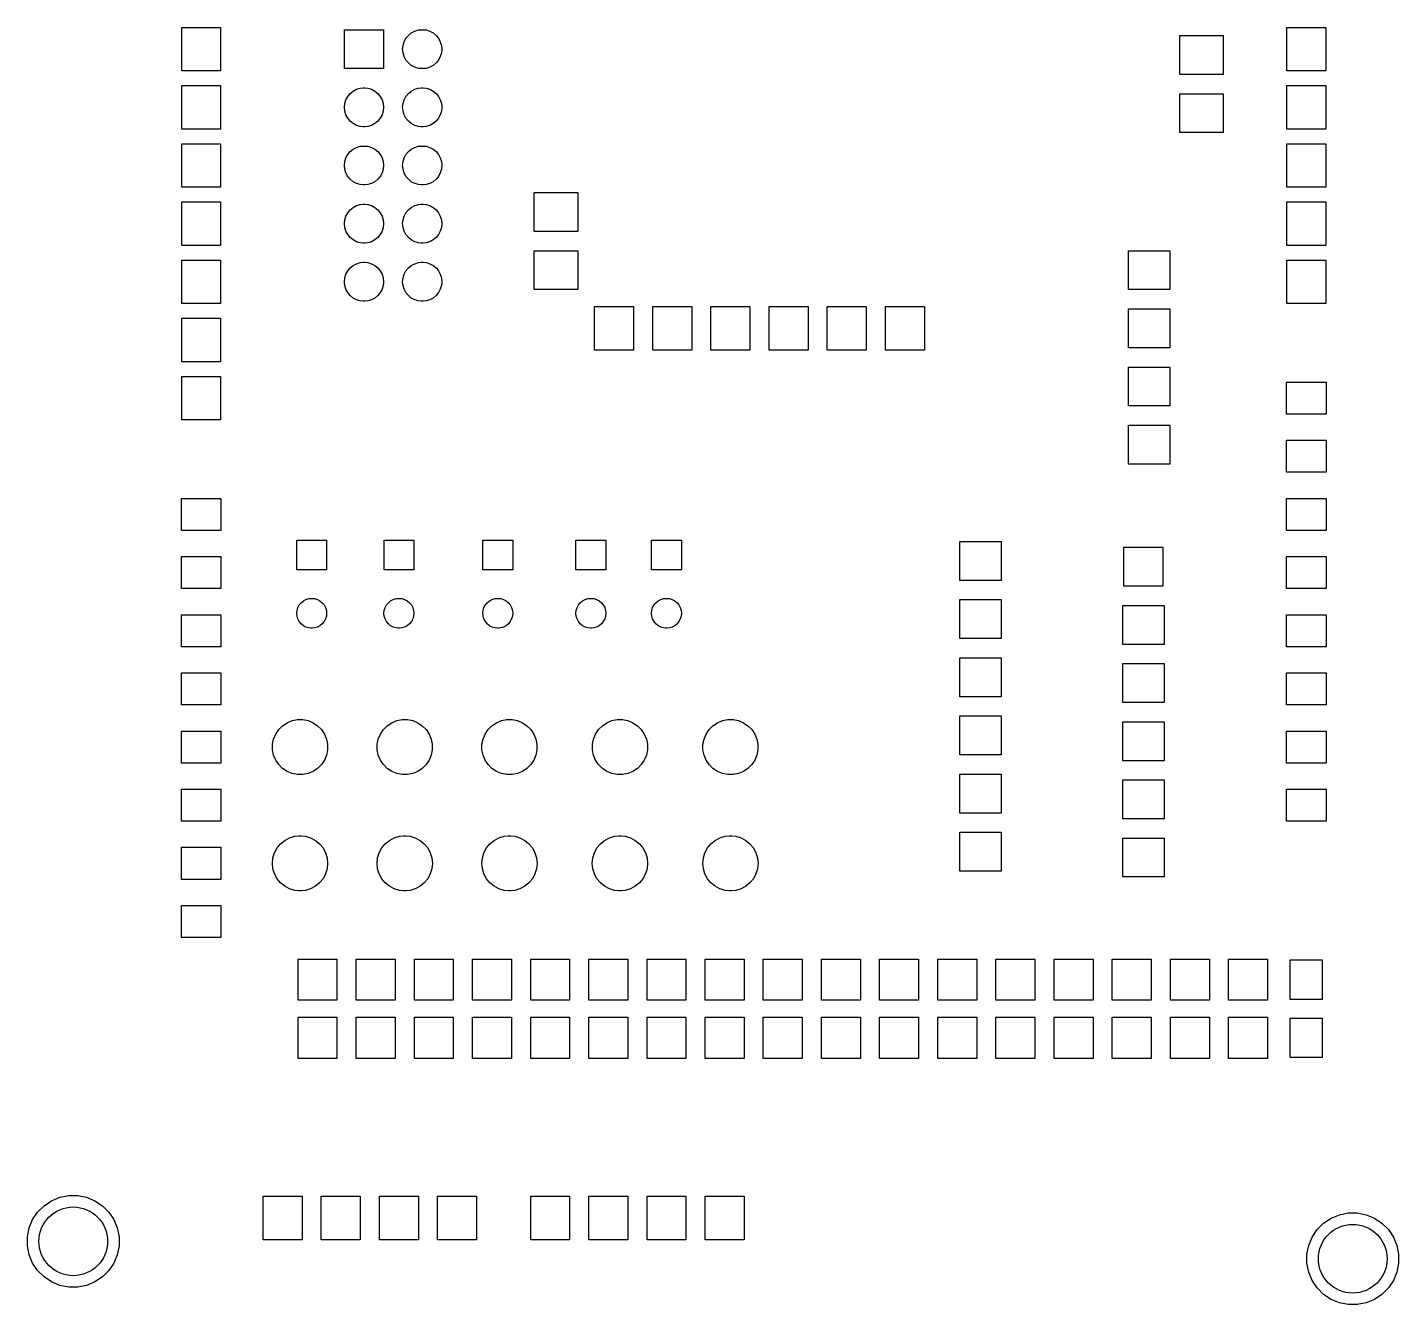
# Model space of a CAD drawing. Extents: x 90 to 153, y -149 to -36.
# Drawn here: x 91.2 to 151.1, y -149.1 to -93.3 of the extents above; entities that cross this region are included whole.
import ezdxf

# ---------------------------------------------------------------- set-up
doc = ezdxf.new("R2010")
doc.units = 0
doc.header["$MEASUREMENT"] = 0
doc.layers.add('BLACK', color=7, linetype='CONTINUOUS')

msp = doc.modelspace()

# ---------------------------------------------------------------- linework, layer by layer
at = {"layer": 'BLACK', "linetype": 'CONTINUOUS'}
for p, q in [((97.956, -95.184), (97.956, -93.284)), ((97.956, -93.284), (99.656, -93.284)), ((99.656, -93.284), (99.656, -95.184)), ((105.068, -95.084), (105.068, -93.384)), ((105.068, -93.384), (106.768, -93.384)), ((106.768, -93.384), (106.768, -95.084)), ((108.131, -93.4449), (108.291, -93.3963)), ((108.291, -93.3963), (108.416, -93.384)), ((108.416, -93.384), (108.5, -93.384)), ((108.5, -93.384), (108.625, -93.3963)), ((108.625, -93.3963), (108.785, -93.4449)), ((146.216, -95.184), (146.216, -93.284)), ((146.216, -93.284), (147.916, -93.284)), ((147.916, -93.284), (147.916, -95.184)), ((107.62, -94.0674), (107.669, -93.9071)), ((107.669, -93.9071), (107.748, -93.7595)), ((107.748, -93.7595), (107.854, -93.6301)), ((107.854, -93.6301), (107.983, -93.5238)), ((107.983, -93.5238), (108.131, -93.4449)), ((108.785, -93.4449), (108.933, -93.5238)), ((108.933, -93.5238), (109.062, -93.6301)), ((109.062, -93.6301), (109.168, -93.7595)), ((109.168, -93.7595), (109.247, -93.9071)), ((109.247, -93.9071), (109.296, -94.0674)), ((141.544, -95.338), (141.544, -93.638)), ((141.544, -93.638), (143.444, -93.638)), ((143.444, -93.638), (143.444, -95.338)), ((107.604, -94.234), (107.62, -94.0674)), ((107.62, -94.4006), (107.604, -94.234)), ((107.669, -94.5609), (107.62, -94.4006)), ((107.748, -94.7085), (107.669, -94.5609)), ((109.247, -94.5609), (109.168, -94.7085)), ((109.296, -94.4006), (109.247, -94.5609)), ((109.296, -94.0674), (109.312, -94.234)), ((109.312, -94.234), (109.296, -94.4006)), ((99.656, -95.184), (97.956, -95.184)), ((106.768, -95.084), (105.068, -95.084)), ((107.854, -94.8379), (107.748, -94.7085)), ((107.983, -94.9442), (107.854, -94.8379)), ((108.131, -95.0231), (107.983, -94.9442)), ((108.291, -95.0717), (108.131, -95.0231)), ((108.416, -95.084), (108.291, -95.0717)), ((108.5, -95.084), (108.416, -95.084)), ((108.625, -95.0717), (108.5, -95.084)), ((108.785, -95.0231), (108.625, -95.0717)), ((108.933, -94.9442), (108.785, -95.0231)), ((109.062, -94.8379), (108.933, -94.9442)), ((109.168, -94.7085), (109.062, -94.8379)), ((147.916, -95.184), (146.216, -95.184)), ((143.444, -95.338), (141.544, -95.338)), ((97.956, -97.724), (97.956, -95.824)), ((97.956, -95.824), (99.656, -95.824)), ((99.656, -95.824), (99.656, -97.724)), ((105.129, -96.4471), (105.208, -96.2995)), ((105.208, -96.2995), (105.314, -96.1701)), ((105.314, -96.1701), (105.443, -96.0638)), ((105.443, -96.0638), (105.591, -95.9849)), ((105.591, -95.9849), (105.751, -95.9363)), ((105.751, -95.9363), (105.876, -95.924)), ((105.876, -95.924), (105.96, -95.924)), ((105.96, -95.924), (106.085, -95.9363)), ((106.085, -95.9363), (106.245, -95.9849)), ((106.245, -95.9849), (106.393, -96.0638)), ((106.393, -96.0638), (106.522, -96.1701)), ((106.522, -96.1701), (106.628, -96.2995)), ((106.628, -96.2995), (106.707, -96.4471)), ((107.669, -96.4471), (107.748, -96.2995)), ((107.748, -96.2995), (107.854, -96.1701)), ((107.854, -96.1701), (107.983, -96.0638)), ((107.983, -96.0638), (108.131, -95.9849)), ((108.131, -95.9849), (108.291, -95.9363)), ((108.291, -95.9363), (108.416, -95.924)), ((108.416, -95.924), (108.5, -95.924)), ((108.5, -95.924), (108.625, -95.9363)), ((108.625, -95.9363), (108.785, -95.9849)), ((108.785, -95.9849), (108.933, -96.0638)), ((108.933, -96.0638), (109.062, -96.1701)), ((109.062, -96.1701), (109.168, -96.2995)), ((109.168, -96.2995), (109.247, -96.4471)), ((141.544, -97.878), (141.544, -96.178)), ((141.544, -96.178), (143.444, -96.178)), ((143.444, -96.178), (143.444, -97.878)), ((146.216, -97.724), (146.216, -95.824)), ((146.216, -95.824), (147.916, -95.824)), ((147.916, -95.824), (147.916, -97.724)), ((105.064, -96.774), (105.08, -96.6074)), ((105.08, -96.9406), (105.064, -96.774)), ((105.08, -96.6074), (105.129, -96.4471)), ((105.129, -97.1009), (105.08, -96.9406)), ((106.707, -96.4471), (106.756, -96.6074)), ((106.756, -96.9406), (106.707, -97.1009)), ((106.756, -96.6074), (106.772, -96.774)), ((106.772, -96.774), (106.756, -96.9406)), ((107.604, -96.774), (107.62, -96.6074)), ((107.62, -96.9406), (107.604, -96.774)), ((107.62, -96.6074), (107.669, -96.4471)), ((107.669, -97.1009), (107.62, -96.9406)), ((109.247, -96.4471), (109.296, -96.6074)), ((109.296, -96.9406), (109.247, -97.1009)), ((109.296, -96.6074), (109.312, -96.774)), ((109.312, -96.774), (109.296, -96.9406)), ((105.208, -97.2485), (105.129, -97.1009)), ((105.314, -97.3779), (105.208, -97.2485)), ((105.443, -97.4842), (105.314, -97.3779)), ((105.591, -97.5631), (105.443, -97.4842)), ((105.751, -97.6117), (105.591, -97.5631)), ((106.245, -97.5631), (106.085, -97.6117)), ((106.393, -97.4842), (106.245, -97.5631)), ((106.522, -97.3779), (106.393, -97.4842)), ((106.628, -97.2485), (106.522, -97.3779)), ((106.707, -97.1009), (106.628, -97.2485)), ((107.748, -97.2485), (107.669, -97.1009)), ((107.854, -97.3779), (107.748, -97.2485)), ((107.983, -97.4842), (107.854, -97.3779)), ((108.131, -97.5631), (107.983, -97.4842)), ((108.291, -97.6117), (108.131, -97.5631)), ((108.785, -97.5631), (108.625, -97.6117)), ((108.933, -97.4842), (108.785, -97.5631)), ((109.062, -97.3779), (108.933, -97.4842)), ((109.168, -97.2485), (109.062, -97.3779)), ((109.247, -97.1009), (109.168, -97.2485)), ((99.656, -97.724), (97.956, -97.724)), ((105.876, -97.624), (105.751, -97.6117)), ((105.96, -97.624), (105.876, -97.624)), ((106.085, -97.6117), (105.96, -97.624)), ((108.416, -97.624), (108.291, -97.6117)), ((108.5, -97.624), (108.416, -97.624)), ((108.625, -97.6117), (108.5, -97.624)), ((143.444, -97.878), (141.544, -97.878)), ((147.916, -97.724), (146.216, -97.724)), ((97.956, -100.264), (97.956, -98.364)), ((97.956, -98.364), (99.656, -98.364)), ((99.656, -98.364), (99.656, -100.264)), ((105.208, -98.8395), (105.314, -98.7101)), ((105.314, -98.7101), (105.443, -98.6038)), ((105.443, -98.6038), (105.591, -98.5249)), ((105.591, -98.5249), (105.751, -98.4763)), ((105.751, -98.4763), (105.876, -98.464)), ((105.876, -98.464), (105.96, -98.464)), ((105.96, -98.464), (106.085, -98.4763)), ((106.085, -98.4763), (106.245, -98.5249)), ((106.245, -98.5249), (106.393, -98.6038)), ((106.393, -98.6038), (106.522, -98.7101)), ((106.522, -98.7101), (106.628, -98.8395)), ((107.748, -98.8395), (107.854, -98.7101)), ((107.854, -98.7101), (107.983, -98.6038)), ((107.983, -98.6038), (108.131, -98.5249)), ((108.131, -98.5249), (108.291, -98.4763)), ((108.291, -98.4763), (108.416, -98.464)), ((108.416, -98.464), (108.5, -98.464)), ((108.5, -98.464), (108.625, -98.4763)), ((108.625, -98.4763), (108.785, -98.5249)), ((108.785, -98.5249), (108.933, -98.6038)), ((108.933, -98.6038), (109.062, -98.7101)), ((109.062, -98.7101), (109.168, -98.8395)), ((146.216, -100.264), (146.216, -98.364)), ((146.216, -98.364), (147.916, -98.364)), ((147.916, -98.364), (147.916, -100.264)), ((105.064, -99.314), (105.08, -99.1474)), ((105.08, -99.4806), (105.064, -99.314)), ((105.08, -99.1474), (105.129, -98.9871)), ((105.129, -98.9871), (105.208, -98.8395)), ((106.628, -98.8395), (106.707, -98.9871)), ((106.707, -98.9871), (106.756, -99.1474)), ((106.756, -99.1474), (106.772, -99.314)), ((106.772, -99.314), (106.756, -99.4806)), ((107.604, -99.314), (107.62, -99.1474)), ((107.62, -99.4806), (107.604, -99.314)), ((107.62, -99.1474), (107.669, -98.9871)), ((107.669, -98.9871), (107.748, -98.8395)), ((109.168, -98.8395), (109.247, -98.9871)), ((109.247, -98.9871), (109.296, -99.1474)), ((109.296, -99.1474), (109.312, -99.314)), ((109.312, -99.314), (109.296, -99.4806)), ((105.129, -99.6409), (105.08, -99.4806)), ((105.208, -99.7885), (105.129, -99.6409)), ((105.314, -99.9179), (105.208, -99.7885)), ((105.443, -100.024), (105.314, -99.9179)), ((106.522, -99.9179), (106.393, -100.024)), ((106.628, -99.7885), (106.522, -99.9179)), ((106.707, -99.6409), (106.628, -99.7885)), ((106.756, -99.4806), (106.707, -99.6409)), ((107.669, -99.6409), (107.62, -99.4806)), ((107.748, -99.7885), (107.669, -99.6409)), ((107.854, -99.9179), (107.748, -99.7885)), ((107.983, -100.024), (107.854, -99.9179)), ((109.062, -99.9179), (108.933, -100.024)), ((109.168, -99.7885), (109.062, -99.9179)), ((109.247, -99.6409), (109.168, -99.7885)), ((109.296, -99.4806), (109.247, -99.6409)), ((99.656, -100.264), (97.956, -100.264)), ((105.591, -100.103), (105.443, -100.024)), ((105.751, -100.152), (105.591, -100.103)), ((105.876, -100.164), (105.751, -100.152)), ((105.96, -100.164), (105.876, -100.164)), ((106.085, -100.152), (105.96, -100.164)), ((106.245, -100.103), (106.085, -100.152)), ((106.393, -100.024), (106.245, -100.103)), ((108.131, -100.103), (107.983, -100.024)), ((108.291, -100.152), (108.131, -100.103)), ((108.416, -100.164), (108.291, -100.152)), ((108.5, -100.164), (108.416, -100.164)), ((108.625, -100.152), (108.5, -100.164)), ((108.785, -100.103), (108.625, -100.152)), ((108.933, -100.024), (108.785, -100.103)), ((113.35, -102.196), (113.35, -100.496)), ((113.35, -100.496), (115.25, -100.496)), ((115.25, -100.496), (115.25, -102.196)), ((147.916, -100.264), (146.216, -100.264)), ((97.956, -102.804), (97.956, -100.904)), ((97.956, -100.904), (99.656, -100.904)), ((99.656, -100.904), (99.656, -102.804)), ((105.314, -101.25), (105.443, -101.144)), ((105.443, -101.144), (105.591, -101.065)), ((105.591, -101.065), (105.751, -101.016)), ((105.751, -101.016), (105.876, -101.004)), ((105.876, -101.004), (105.96, -101.004)), ((105.96, -101.004), (106.085, -101.016)), ((106.085, -101.016), (106.245, -101.065)), ((106.245, -101.065), (106.393, -101.144)), ((106.393, -101.144), (106.522, -101.25)), ((107.854, -101.25), (107.983, -101.144)), ((107.983, -101.144), (108.131, -101.065)), ((108.131, -101.065), (108.291, -101.016)), ((108.291, -101.016), (108.416, -101.004)), ((108.416, -101.004), (108.5, -101.004)), ((108.5, -101.004), (108.625, -101.016)), ((108.625, -101.016), (108.785, -101.065)), ((108.785, -101.065), (108.933, -101.144)), ((108.933, -101.144), (109.062, -101.25)), ((146.216, -102.804), (146.216, -100.904)), ((146.216, -100.904), (147.916, -100.904)), ((147.916, -100.904), (147.916, -102.804)), ((105.064, -101.854), (105.08, -101.687)), ((105.08, -101.687), (105.129, -101.527)), ((105.129, -101.527), (105.208, -101.379)), ((105.208, -101.379), (105.314, -101.25)), ((106.522, -101.25), (106.628, -101.379)), ((106.628, -101.379), (106.707, -101.527)), ((106.707, -101.527), (106.756, -101.687)), ((106.756, -101.687), (106.772, -101.854)), ((107.604, -101.854), (107.62, -101.687)), ((107.62, -101.687), (107.669, -101.527)), ((107.669, -101.527), (107.748, -101.379)), ((107.748, -101.379), (107.854, -101.25)), ((109.062, -101.25), (109.168, -101.379)), ((109.168, -101.379), (109.247, -101.527)), ((109.247, -101.527), (109.296, -101.687)), ((109.296, -101.687), (109.312, -101.854)), ((105.08, -102.021), (105.064, -101.854)), ((105.129, -102.181), (105.08, -102.021)), ((105.208, -102.329), (105.129, -102.181)), ((105.314, -102.458), (105.208, -102.329)), ((106.628, -102.329), (106.522, -102.458)), ((106.707, -102.181), (106.628, -102.329)), ((106.756, -102.021), (106.707, -102.181)), ((106.772, -101.854), (106.756, -102.021)), ((107.62, -102.021), (107.604, -101.854)), ((107.669, -102.181), (107.62, -102.021)), ((107.748, -102.329), (107.669, -102.181)), ((107.854, -102.458), (107.748, -102.329)), ((109.168, -102.329), (109.062, -102.458)), ((109.247, -102.181), (109.168, -102.329)), ((109.296, -102.021), (109.247, -102.181)), ((109.312, -101.854), (109.296, -102.021)), ((115.25, -102.196), (113.35, -102.196)), ((99.656, -102.804), (97.956, -102.804)), ((105.443, -102.564), (105.314, -102.458)), ((105.591, -102.643), (105.443, -102.564)), ((105.751, -102.692), (105.591, -102.643)), ((105.876, -102.704), (105.751, -102.692)), ((105.96, -102.704), (105.876, -102.704)), ((106.085, -102.692), (105.96, -102.704)), ((106.245, -102.643), (106.085, -102.692)), ((106.393, -102.564), (106.245, -102.643)), ((106.522, -102.458), (106.393, -102.564)), ((107.983, -102.564), (107.854, -102.458)), ((108.131, -102.643), (107.983, -102.564)), ((108.291, -102.692), (108.131, -102.643)), ((108.416, -102.704), (108.291, -102.692)), ((108.5, -102.704), (108.416, -102.704)), ((108.625, -102.692), (108.5, -102.704)), ((108.785, -102.643), (108.625, -102.692)), ((108.933, -102.564), (108.785, -102.643)), ((109.062, -102.458), (108.933, -102.564)), ((147.916, -102.804), (146.216, -102.804)), ((97.956, -105.344), (97.956, -103.444)), ((97.956, -103.444), (99.656, -103.444)), ((99.656, -103.444), (99.656, -105.344)), ((105.591, -103.605), (105.751, -103.556)), ((105.751, -103.556), (105.876, -103.544)), ((105.876, -103.544), (105.96, -103.544)), ((105.96, -103.544), (106.085, -103.556)), ((106.085, -103.556), (106.245, -103.605)), ((108.131, -103.605), (108.291, -103.556)), ((108.291, -103.556), (108.416, -103.544)), ((108.416, -103.544), (108.5, -103.544)), ((108.5, -103.544), (108.625, -103.556)), ((108.625, -103.556), (108.785, -103.605)), ((113.35, -104.736), (113.35, -103.036)), ((113.35, -103.036), (115.25, -103.036)), ((115.25, -103.036), (115.25, -104.736)), ((139.308, -104.736), (139.308, -103.036)), ((139.308, -103.036), (141.108, -103.036)), ((141.108, -103.036), (141.108, -104.736)), ((146.216, -105.344), (146.216, -103.444)), ((146.216, -103.444), (147.916, -103.444)), ((147.916, -103.444), (147.916, -105.344)), ((105.08, -104.227), (105.129, -104.067)), ((105.129, -104.067), (105.208, -103.919)), ((105.208, -103.919), (105.314, -103.79)), ((105.314, -103.79), (105.443, -103.684)), ((105.443, -103.684), (105.591, -103.605)), ((106.245, -103.605), (106.393, -103.684)), ((106.393, -103.684), (106.522, -103.79)), ((106.522, -103.79), (106.628, -103.919)), ((106.628, -103.919), (106.707, -104.067)), ((106.707, -104.067), (106.756, -104.227)), ((107.62, -104.227), (107.669, -104.067)), ((107.669, -104.067), (107.748, -103.919)), ((107.748, -103.919), (107.854, -103.79)), ((107.854, -103.79), (107.983, -103.684)), ((107.983, -103.684), (108.131, -103.605)), ((108.785, -103.605), (108.933, -103.684)), ((108.933, -103.684), (109.062, -103.79)), ((109.062, -103.79), (109.168, -103.919)), ((109.168, -103.919), (109.247, -104.067)), ((109.247, -104.067), (109.296, -104.227)), ((105.064, -104.394), (105.08, -104.227)), ((105.08, -104.561), (105.064, -104.394)), ((105.129, -104.721), (105.08, -104.561)), ((105.208, -104.869), (105.129, -104.721)), ((106.707, -104.721), (106.628, -104.869)), ((106.756, -104.561), (106.707, -104.721)), ((106.756, -104.227), (106.772, -104.394)), ((106.772, -104.394), (106.756, -104.561)), ((107.604, -104.394), (107.62, -104.227)), ((107.62, -104.561), (107.604, -104.394)), ((107.669, -104.721), (107.62, -104.561)), ((107.748, -104.869), (107.669, -104.721)), ((109.247, -104.721), (109.168, -104.869)), ((109.296, -104.561), (109.247, -104.721)), ((109.296, -104.227), (109.312, -104.394)), ((109.312, -104.394), (109.296, -104.561)), ((115.25, -104.736), (113.35, -104.736)), ((141.108, -104.736), (139.308, -104.736)), ((99.656, -105.344), (97.956, -105.344)), ((105.314, -104.998), (105.208, -104.869)), ((105.443, -105.104), (105.314, -104.998)), ((105.591, -105.183), (105.443, -105.104)), ((105.751, -105.232), (105.591, -105.183)), ((105.876, -105.244), (105.751, -105.232)), ((105.96, -105.244), (105.876, -105.244)), ((106.085, -105.232), (105.96, -105.244)), ((106.245, -105.183), (106.085, -105.232)), ((106.393, -105.104), (106.245, -105.183)), ((106.522, -104.998), (106.393, -105.104)), ((106.628, -104.869), (106.522, -104.998)), ((107.854, -104.998), (107.748, -104.869)), ((107.983, -105.104), (107.854, -104.998)), ((108.131, -105.183), (107.983, -105.104)), ((108.291, -105.232), (108.131, -105.183)), ((108.416, -105.244), (108.291, -105.232)), ((108.5, -105.244), (108.416, -105.244)), ((108.625, -105.232), (108.5, -105.244)), ((108.785, -105.183), (108.625, -105.232)), ((108.933, -105.104), (108.785, -105.183)), ((109.062, -104.998), (108.933, -105.104)), ((109.168, -104.869), (109.062, -104.998)), ((147.916, -105.344), (146.216, -105.344)), ((97.956, -107.884), (97.956, -105.984)), ((97.956, -105.984), (99.656, -105.984)), ((99.656, -105.984), (99.656, -107.884)), ((115.99, -107.376), (115.99, -105.476)), ((115.99, -105.476), (117.69, -105.476)), ((117.69, -105.476), (117.69, -107.376)), ((118.53, -107.376), (118.53, -105.476)), ((118.53, -105.476), (120.23, -105.476)), ((120.23, -105.476), (120.23, -107.376)), ((121.07, -107.376), (121.07, -105.476)), ((121.07, -105.476), (122.77, -105.476)), ((122.77, -105.476), (122.77, -107.376)), ((123.61, -107.376), (123.61, -105.476)), ((123.61, -105.476), (125.31, -105.476)), ((125.31, -105.476), (125.31, -107.376)), ((126.15, -107.376), (126.15, -105.476)), ((126.15, -105.476), (127.85, -105.476)), ((127.85, -105.476), (127.85, -107.376)), ((128.69, -107.376), (128.69, -105.476)), ((128.69, -105.476), (130.39, -105.476)), ((130.39, -105.476), (130.39, -107.376)), ((139.308, -107.276), (139.308, -105.576)), ((139.308, -105.576), (141.108, -105.576)), ((141.108, -105.576), (141.108, -107.276)), ((117.69, -107.376), (115.99, -107.376)), ((120.23, -107.376), (118.53, -107.376)), ((122.77, -107.376), (121.07, -107.376)), ((125.31, -107.376), (123.61, -107.376)), ((127.85, -107.376), (126.15, -107.376)), ((130.39, -107.376), (128.69, -107.376)), ((141.108, -107.276), (139.308, -107.276)), ((99.656, -107.884), (97.956, -107.884)), ((139.308, -109.816), (139.308, -108.116)), ((139.308, -108.116), (141.108, -108.116)), ((141.108, -108.116), (141.108, -109.816)), ((97.956, -110.424), (97.956, -108.524)), ((97.956, -108.524), (99.656, -108.524)), ((99.656, -108.524), (99.656, -110.424)), ((146.202, -110.174), (146.202, -108.774)), ((146.202, -108.774), (147.93, -108.774)), ((147.93, -108.774), (147.93, -110.174)), ((141.108, -109.816), (139.308, -109.816)), ((147.93, -110.174), (146.202, -110.174)), ((99.656, -110.424), (97.956, -110.424)), ((139.308, -112.356), (139.308, -110.656)), ((139.308, -110.656), (141.108, -110.656)), ((141.108, -110.656), (141.108, -112.356)), ((146.202, -112.714), (146.202, -111.314)), ((146.202, -111.314), (147.93, -111.314)), ((147.93, -111.314), (147.93, -112.714)), ((141.108, -112.356), (139.308, -112.356)), ((147.93, -112.714), (146.202, -112.714)), ((97.9424, -115.254), (97.9424, -113.854)), ((97.9424, -113.854), (99.6696, -113.854)), ((99.6696, -113.854), (99.6696, -115.254)), ((146.202, -115.254), (146.202, -113.854)), ((146.202, -113.854), (147.93, -113.854)), ((147.93, -113.854), (147.93, -115.254)), ((99.6696, -115.254), (97.9424, -115.254)), ((147.93, -115.254), (146.202, -115.254)), ((102.982, -116.982), (102.982, -115.682)), ((102.982, -115.682), (104.282, -115.682)), ((104.282, -115.682), (104.282, -116.982)), ((106.792, -116.982), (106.792, -115.682)), ((106.792, -115.682), (108.092, -115.682)), ((108.092, -115.682), (108.092, -116.982)), ((111.11, -116.982), (111.11, -115.682)), ((111.11, -115.682), (112.41, -115.682)), ((112.41, -115.682), (112.41, -116.982)), ((115.174, -116.982), (115.174, -115.682)), ((115.174, -115.682), (116.474, -115.682)), ((116.474, -115.682), (116.474, -116.982)), ((118.476, -116.982), (118.476, -115.682)), ((118.476, -115.682), (119.776, -115.682)), ((119.776, -115.682), (119.776, -116.982)), ((131.942, -117.436), (131.942, -115.736)), ((131.942, -115.736), (133.742, -115.736)), ((133.742, -115.736), (133.742, -117.436)), ((139.104, -117.69), (139.104, -115.99)), ((139.104, -115.99), (140.804, -115.99)), ((140.804, -115.99), (140.804, -117.69)), ((97.9424, -117.794), (97.9424, -116.394)), ((97.9424, -116.394), (99.6696, -116.394)), ((99.6696, -116.394), (99.6696, -117.794)), ((146.202, -117.794), (146.202, -116.394)), ((146.202, -116.394), (147.93, -116.394)), ((147.93, -116.394), (147.93, -117.794)), ((104.282, -116.982), (102.982, -116.982)), ((108.092, -116.982), (106.792, -116.982)), ((112.41, -116.982), (111.11, -116.982)), ((116.474, -116.982), (115.174, -116.982)), ((119.776, -116.982), (118.476, -116.982)), ((99.6696, -117.794), (97.9424, -117.794)), ((133.742, -117.436), (131.942, -117.436)), ((140.804, -117.69), (139.104, -117.69)), ((147.93, -117.794), (146.202, -117.794)), ((103.029, -118.622), (103.089, -118.509)), ((103.089, -118.509), (103.17, -118.41)), ((103.17, -118.41), (103.269, -118.329)), ((103.269, -118.329), (103.382, -118.269)), ((103.382, -118.269), (103.505, -118.231)), ((103.505, -118.231), (103.6, -118.222)), ((103.6, -118.222), (103.664, -118.222)), ((103.664, -118.222), (103.759, -118.231)), ((103.759, -118.231), (103.882, -118.269)), ((103.882, -118.269), (103.995, -118.329)), ((103.995, -118.329), (104.094, -118.41)), ((104.094, -118.41), (104.175, -118.509)), ((104.175, -118.509), (104.235, -118.622)), ((106.839, -118.622), (106.899, -118.509)), ((106.899, -118.509), (106.98, -118.41)), ((106.98, -118.41), (107.079, -118.329)), ((107.079, -118.329), (107.192, -118.269)), ((107.192, -118.269), (107.315, -118.231)), ((107.315, -118.231), (107.41, -118.222)), ((107.41, -118.222), (107.474, -118.222)), ((107.474, -118.222), (107.569, -118.231)), ((107.569, -118.231), (107.692, -118.269)), ((107.692, -118.269), (107.805, -118.329)), ((107.805, -118.329), (107.904, -118.41)), ((107.904, -118.41), (107.985, -118.509)), ((107.985, -118.509), (108.045, -118.622)), ((111.157, -118.622), (111.217, -118.509)), ((111.217, -118.509), (111.298, -118.41)), ((111.298, -118.41), (111.397, -118.329)), ((111.397, -118.329), (111.51, -118.269)), ((111.51, -118.269), (111.633, -118.231)), ((111.633, -118.231), (111.728, -118.222)), ((111.728, -118.222), (111.792, -118.222)), ((111.792, -118.222), (111.887, -118.231)), ((111.887, -118.231), (112.01, -118.269)), ((112.01, -118.269), (112.123, -118.329)), ((112.123, -118.329), (112.222, -118.41)), ((112.222, -118.41), (112.303, -118.509)), ((112.303, -118.509), (112.363, -118.622)), ((115.221, -118.622), (115.281, -118.509)), ((115.281, -118.509), (115.362, -118.41)), ((115.362, -118.41), (115.461, -118.329)), ((115.461, -118.329), (115.574, -118.269)), ((115.574, -118.269), (115.697, -118.231)), ((115.697, -118.231), (115.792, -118.222)), ((115.792, -118.222), (115.856, -118.222)), ((115.856, -118.222), (115.951, -118.231)), ((115.951, -118.231), (116.074, -118.269)), ((116.074, -118.269), (116.187, -118.329)), ((116.187, -118.329), (116.286, -118.41)), ((116.286, -118.41), (116.367, -118.509)), ((116.367, -118.509), (116.427, -118.622)), ((118.523, -118.622), (118.583, -118.509)), ((118.583, -118.509), (118.664, -118.41)), ((118.664, -118.41), (118.763, -118.329)), ((118.763, -118.329), (118.876, -118.269)), ((118.876, -118.269), (118.999, -118.231)), ((118.999, -118.231), (119.094, -118.222)), ((119.094, -118.222), (119.158, -118.222)), ((119.158, -118.222), (119.253, -118.231)), ((119.253, -118.231), (119.376, -118.269)), ((119.376, -118.269), (119.489, -118.329)), ((119.489, -118.329), (119.588, -118.41)), ((119.588, -118.41), (119.669, -118.509)), ((119.669, -118.509), (119.729, -118.622)), ((131.942, -119.976), (131.942, -118.276)), ((131.942, -118.276), (133.742, -118.276)), ((133.742, -118.276), (133.742, -119.976)), ((139.054, -120.23), (139.054, -118.53)), ((139.054, -118.53), (140.854, -118.53)), ((140.854, -118.53), (140.854, -120.23)), ((97.9424, -120.334), (97.9424, -118.934)), ((97.9424, -118.934), (99.6696, -118.934)), ((99.6696, -118.934), (99.6696, -120.334)), ((102.979, -118.872), (102.991, -118.745)), ((102.991, -118.999), (102.979, -118.872)), ((102.991, -118.745), (103.029, -118.622)), ((103.029, -119.122), (102.991, -118.999)), ((103.089, -119.235), (103.029, -119.122)), ((104.235, -119.122), (104.175, -119.235)), ((104.235, -118.622), (104.273, -118.745)), ((104.273, -118.999), (104.235, -119.122)), ((104.273, -118.745), (104.285, -118.872)), ((104.285, -118.872), (104.273, -118.999)), ((106.789, -118.872), (106.801, -118.745)), ((106.801, -118.999), (106.789, -118.872)), ((106.801, -118.745), (106.839, -118.622)), ((106.839, -119.122), (106.801, -118.999)), ((106.899, -119.235), (106.839, -119.122)), ((108.045, -119.122), (107.985, -119.235)), ((108.045, -118.622), (108.083, -118.745)), ((108.083, -118.999), (108.045, -119.122)), ((108.083, -118.745), (108.095, -118.872)), ((108.095, -118.872), (108.083, -118.999)), ((111.107, -118.872), (111.119, -118.745)), ((111.119, -118.999), (111.107, -118.872)), ((111.119, -118.745), (111.157, -118.622)), ((111.157, -119.122), (111.119, -118.999)), ((111.217, -119.235), (111.157, -119.122)), ((112.363, -119.122), (112.303, -119.235)), ((112.363, -118.622), (112.401, -118.745)), ((112.401, -118.999), (112.363, -119.122)), ((112.401, -118.745), (112.413, -118.872)), ((112.413, -118.872), (112.401, -118.999)), ((115.171, -118.872), (115.183, -118.745)), ((115.183, -118.999), (115.171, -118.872)), ((115.183, -118.745), (115.221, -118.622)), ((115.221, -119.122), (115.183, -118.999)), ((115.281, -119.235), (115.221, -119.122)), ((116.427, -119.122), (116.367, -119.235)), ((116.427, -118.622), (116.465, -118.745)), ((116.465, -118.999), (116.427, -119.122)), ((116.465, -118.745), (116.477, -118.872)), ((116.477, -118.872), (116.465, -118.999)), ((118.473, -118.872), (118.485, -118.745)), ((118.485, -118.999), (118.473, -118.872)), ((118.485, -118.745), (118.523, -118.622)), ((118.523, -119.122), (118.485, -118.999)), ((118.583, -119.235), (118.523, -119.122)), ((119.729, -119.122), (119.669, -119.235)), ((119.729, -118.622), (119.767, -118.745)), ((119.767, -118.999), (119.729, -119.122)), ((119.767, -118.745), (119.779, -118.872)), ((119.779, -118.872), (119.767, -118.999)), ((146.202, -120.334), (146.202, -118.934)), ((146.202, -118.934), (147.93, -118.934)), ((147.93, -118.934), (147.93, -120.334)), ((103.17, -119.334), (103.089, -119.235)), ((103.269, -119.415), (103.17, -119.334)), ((103.382, -119.475), (103.269, -119.415)), ((103.505, -119.513), (103.382, -119.475)), ((103.6, -119.522), (103.505, -119.513)), ((103.664, -119.522), (103.6, -119.522)), ((103.759, -119.513), (103.664, -119.522)), ((103.882, -119.475), (103.759, -119.513)), ((103.995, -119.415), (103.882, -119.475)), ((104.094, -119.334), (103.995, -119.415)), ((104.175, -119.235), (104.094, -119.334)), ((106.98, -119.334), (106.899, -119.235)), ((107.079, -119.415), (106.98, -119.334)), ((107.192, -119.475), (107.079, -119.415)), ((107.315, -119.513), (107.192, -119.475)), ((107.41, -119.522), (107.315, -119.513)), ((107.474, -119.522), (107.41, -119.522)), ((107.569, -119.513), (107.474, -119.522)), ((107.692, -119.475), (107.569, -119.513)), ((107.805, -119.415), (107.692, -119.475)), ((107.904, -119.334), (107.805, -119.415)), ((107.985, -119.235), (107.904, -119.334)), ((111.298, -119.334), (111.217, -119.235)), ((111.397, -119.415), (111.298, -119.334)), ((111.51, -119.475), (111.397, -119.415)), ((111.633, -119.513), (111.51, -119.475)), ((111.728, -119.522), (111.633, -119.513)), ((111.792, -119.522), (111.728, -119.522)), ((111.887, -119.513), (111.792, -119.522)), ((112.01, -119.475), (111.887, -119.513)), ((112.123, -119.415), (112.01, -119.475)), ((112.222, -119.334), (112.123, -119.415)), ((112.303, -119.235), (112.222, -119.334)), ((115.362, -119.334), (115.281, -119.235)), ((115.461, -119.415), (115.362, -119.334)), ((115.574, -119.475), (115.461, -119.415)), ((115.697, -119.513), (115.574, -119.475)), ((115.792, -119.522), (115.697, -119.513)), ((115.856, -119.522), (115.792, -119.522)), ((115.951, -119.513), (115.856, -119.522)), ((116.074, -119.475), (115.951, -119.513)), ((116.187, -119.415), (116.074, -119.475)), ((116.286, -119.334), (116.187, -119.415)), ((116.367, -119.235), (116.286, -119.334)), ((118.664, -119.334), (118.583, -119.235)), ((118.763, -119.415), (118.664, -119.334)), ((118.876, -119.475), (118.763, -119.415)), ((118.999, -119.513), (118.876, -119.475)), ((119.094, -119.522), (118.999, -119.513)), ((119.158, -119.522), (119.094, -119.522)), ((119.253, -119.513), (119.158, -119.522)), ((119.376, -119.475), (119.253, -119.513)), ((119.489, -119.415), (119.376, -119.475)), ((119.588, -119.334), (119.489, -119.415)), ((119.669, -119.235), (119.588, -119.334)), ((99.6696, -120.334), (97.9424, -120.334)), ((133.742, -119.976), (131.942, -119.976)), ((140.854, -120.23), (139.054, -120.23)), ((147.93, -120.334), (146.202, -120.334)), ((131.942, -122.516), (131.942, -120.816)), ((131.942, -120.816), (133.742, -120.816)), ((133.742, -120.816), (133.742, -122.516)), ((97.9424, -122.874), (97.9424, -121.474)), ((97.9424, -121.474), (99.6696, -121.474)), ((99.6696, -121.474), (99.6696, -122.874)), ((139.054, -122.77), (139.054, -121.07)), ((139.054, -121.07), (140.854, -121.07)), ((140.854, -121.07), (140.854, -122.77)), ((146.202, -122.874), (146.202, -121.474)), ((146.202, -121.474), (147.93, -121.474)), ((147.93, -121.474), (147.93, -122.874)), ((133.742, -122.516), (131.942, -122.516)), ((99.6696, -122.874), (97.9424, -122.874)), ((140.854, -122.77), (139.054, -122.77)), ((147.93, -122.874), (146.202, -122.874)), ((102.061, -124.146), (102.192, -123.949)), ((102.192, -123.949), (102.359, -123.782)), ((102.359, -123.782), (102.556, -123.651)), ((102.556, -123.651), (102.774, -123.56)), ((102.774, -123.56), (103.006, -123.514)), ((103.006, -123.514), (103.242, -123.514)), ((103.242, -123.514), (103.474, -123.56)), ((103.474, -123.56), (103.692, -123.651)), ((103.692, -123.651), (103.889, -123.782)), ((103.889, -123.782), (104.056, -123.949)), ((104.056, -123.949), (104.187, -124.146)), ((106.633, -124.146), (106.764, -123.949)), ((106.764, -123.949), (106.931, -123.782)), ((106.931, -123.782), (107.128, -123.651)), ((107.128, -123.651), (107.346, -123.56)), ((107.346, -123.56), (107.578, -123.514)), ((107.578, -123.514), (107.814, -123.514)), ((107.814, -123.514), (108.046, -123.56)), ((108.046, -123.56), (108.264, -123.651)), ((108.264, -123.651), (108.461, -123.782)), ((108.461, -123.782), (108.628, -123.949)), ((108.628, -123.949), (108.759, -124.146)), ((111.205, -124.146), (111.336, -123.949)), ((111.336, -123.949), (111.503, -123.782)), ((111.503, -123.782), (111.7, -123.651)), ((111.7, -123.651), (111.918, -123.56)), ((111.918, -123.56), (112.15, -123.514)), ((112.15, -123.514), (112.386, -123.514)), ((112.386, -123.514), (112.618, -123.56)), ((112.618, -123.56), (112.836, -123.651)), ((112.836, -123.651), (113.033, -123.782)), ((113.033, -123.782), (113.2, -123.949)), ((113.2, -123.949), (113.331, -124.146)), ((116.031, -124.146), (116.162, -123.949)), ((116.162, -123.949), (116.329, -123.782)), ((116.329, -123.782), (116.526, -123.651)), ((116.526, -123.651), (116.744, -123.56)), ((116.744, -123.56), (116.976, -123.514)), ((116.976, -123.514), (117.212, -123.514)), ((117.212, -123.514), (117.444, -123.56)), ((117.444, -123.56), (117.662, -123.651)), ((117.662, -123.651), (117.859, -123.782)), ((117.859, -123.782), (118.026, -123.949)), ((118.026, -123.949), (118.157, -124.146)), ((120.857, -124.146), (120.988, -123.949)), ((120.988, -123.949), (121.155, -123.782)), ((121.155, -123.782), (121.352, -123.651)), ((121.352, -123.651), (121.57, -123.56)), ((121.57, -123.56), (121.802, -123.514)), ((121.802, -123.514), (122.038, -123.514)), ((122.038, -123.514), (122.27, -123.56)), ((122.27, -123.56), (122.488, -123.651)), ((122.488, -123.651), (122.685, -123.782)), ((122.685, -123.782), (122.852, -123.949)), ((122.852, -123.949), (122.983, -124.146)), ((131.942, -125.056), (131.942, -123.356)), ((131.942, -123.356), (133.742, -123.356)), ((133.742, -123.356), (133.742, -125.056)), ((139.054, -125.31), (139.054, -123.61)), ((139.054, -123.61), (140.854, -123.61)), ((140.854, -123.61), (140.854, -125.31)), ((97.9424, -125.414), (97.9424, -124.014)), ((97.9424, -124.014), (99.6696, -124.014)), ((99.6696, -124.014), (99.6696, -125.414)), ((101.924, -124.596), (101.97, -124.364)), ((101.97, -124.364), (102.061, -124.146)), ((104.187, -124.146), (104.278, -124.364)), ((104.278, -124.364), (104.324, -124.596)), ((106.496, -124.596), (106.542, -124.364)), ((106.542, -124.364), (106.633, -124.146)), ((108.759, -124.146), (108.85, -124.364)), ((108.85, -124.364), (108.896, -124.596)), ((111.068, -124.596), (111.114, -124.364)), ((111.114, -124.364), (111.205, -124.146)), ((113.331, -124.146), (113.422, -124.364)), ((113.422, -124.364), (113.468, -124.596)), ((115.894, -124.596), (115.94, -124.364)), ((115.94, -124.364), (116.031, -124.146)), ((118.157, -124.146), (118.248, -124.364)), ((118.248, -124.364), (118.294, -124.596)), ((120.72, -124.596), (120.766, -124.364)), ((120.766, -124.364), (120.857, -124.146)), ((122.983, -124.146), (123.074, -124.364)), ((123.074, -124.364), (123.12, -124.596)), ((146.202, -125.414), (146.202, -124.014)), ((146.202, -124.014), (147.93, -124.014)), ((147.93, -124.014), (147.93, -125.414)), ((101.924, -124.832), (101.924, -124.596)), ((101.97, -125.064), (101.924, -124.832)), ((102.061, -125.282), (101.97, -125.064)), ((104.278, -125.064), (104.187, -125.282)), ((104.324, -124.832), (104.278, -125.064)), ((104.324, -124.596), (104.324, -124.832)), ((106.496, -124.832), (106.496, -124.596)), ((106.542, -125.064), (106.496, -124.832)), ((106.633, -125.282), (106.542, -125.064)), ((108.85, -125.064), (108.759, -125.282)), ((108.896, -124.832), (108.85, -125.064)), ((108.896, -124.596), (108.896, -124.832)), ((111.068, -124.832), (111.068, -124.596)), ((111.114, -125.064), (111.068, -124.832)), ((111.205, -125.282), (111.114, -125.064)), ((113.422, -125.064), (113.331, -125.282)), ((113.468, -124.832), (113.422, -125.064)), ((113.468, -124.596), (113.468, -124.832)), ((115.894, -124.832), (115.894, -124.596)), ((115.94, -125.064), (115.894, -124.832)), ((116.031, -125.282), (115.94, -125.064)), ((118.248, -125.064), (118.157, -125.282)), ((118.294, -124.832), (118.248, -125.064)), ((118.294, -124.596), (118.294, -124.832)), ((120.72, -124.832), (120.72, -124.596)), ((120.766, -125.064), (120.72, -124.832)), ((120.857, -125.282), (120.766, -125.064)), ((123.074, -125.064), (122.983, -125.282)), ((123.12, -124.832), (123.074, -125.064)), ((123.12, -124.596), (123.12, -124.832)), ((133.742, -125.056), (131.942, -125.056)), ((99.6696, -125.414), (97.9424, -125.414)), ((102.192, -125.479), (102.061, -125.282)), ((102.359, -125.646), (102.192, -125.479)), ((102.556, -125.777), (102.359, -125.646)), ((103.889, -125.646), (103.692, -125.777)), ((104.056, -125.479), (103.889, -125.646)), ((104.187, -125.282), (104.056, -125.479)), ((106.764, -125.479), (106.633, -125.282)), ((106.931, -125.646), (106.764, -125.479)), ((107.128, -125.777), (106.931, -125.646)), ((108.461, -125.646), (108.264, -125.777)), ((108.628, -125.479), (108.461, -125.646)), ((108.759, -125.282), (108.628, -125.479)), ((111.336, -125.479), (111.205, -125.282)), ((111.503, -125.646), (111.336, -125.479)), ((111.7, -125.777), (111.503, -125.646)), ((113.033, -125.646), (112.836, -125.777)), ((113.2, -125.479), (113.033, -125.646)), ((113.331, -125.282), (113.2, -125.479)), ((116.162, -125.479), (116.031, -125.282)), ((116.329, -125.646), (116.162, -125.479)), ((116.526, -125.777), (116.329, -125.646)), ((117.859, -125.646), (117.662, -125.777)), ((118.026, -125.479), (117.859, -125.646)), ((118.157, -125.282), (118.026, -125.479)), ((120.988, -125.479), (120.857, -125.282)), ((121.155, -125.646), (120.988, -125.479)), ((121.352, -125.777), (121.155, -125.646)), ((122.685, -125.646), (122.488, -125.777)), ((122.852, -125.479), (122.685, -125.646)), ((122.983, -125.282), (122.852, -125.479)), ((140.854, -125.31), (139.054, -125.31)), ((147.93, -125.414), (146.202, -125.414)), ((102.774, -125.868), (102.556, -125.777)), ((103.006, -125.914), (102.774, -125.868)), ((103.242, -125.914), (103.006, -125.914)), ((103.474, -125.868), (103.242, -125.914)), ((103.692, -125.777), (103.474, -125.868)), ((107.346, -125.868), (107.128, -125.777)), ((107.578, -125.914), (107.346, -125.868)), ((107.814, -125.914), (107.578, -125.914)), ((108.046, -125.868), (107.814, -125.914)), ((108.264, -125.777), (108.046, -125.868)), ((111.918, -125.868), (111.7, -125.777)), ((112.15, -125.914), (111.918, -125.868)), ((112.386, -125.914), (112.15, -125.914)), ((112.618, -125.868), (112.386, -125.914)), ((112.836, -125.777), (112.618, -125.868)), ((116.744, -125.868), (116.526, -125.777)), ((116.976, -125.914), (116.744, -125.868)), ((117.212, -125.914), (116.976, -125.914)), ((117.444, -125.868), (117.212, -125.914)), ((117.662, -125.777), (117.444, -125.868)), ((121.57, -125.868), (121.352, -125.777)), ((121.802, -125.914), (121.57, -125.868)), ((122.038, -125.914), (121.802, -125.914)), ((122.27, -125.868), (122.038, -125.914)), ((122.488, -125.777), (122.27, -125.868)), ((131.942, -127.596), (131.942, -125.896)), ((131.942, -125.896), (133.742, -125.896)), ((133.742, -125.896), (133.742, -127.596)), ((139.054, -127.85), (139.054, -126.15)), ((139.054, -126.15), (140.854, -126.15)), ((140.854, -126.15), (140.854, -127.85)), ((97.9424, -127.954), (97.9424, -126.554)), ((97.9424, -126.554), (99.6696, -126.554)), ((99.6696, -126.554), (99.6696, -127.954)), ((146.202, -127.954), (146.202, -126.554)), ((146.202, -126.554), (147.93, -126.554)), ((147.93, -126.554), (147.93, -127.954)), ((99.6696, -127.954), (97.9424, -127.954)), ((133.742, -127.596), (131.942, -127.596)), ((140.854, -127.85), (139.054, -127.85)), ((147.93, -127.954), (146.202, -127.954)), ((102.454, -128.791), (102.663, -128.68)), ((102.663, -128.68), (102.889, -128.611)), ((102.889, -128.611), (103.065, -128.594)), ((103.065, -128.594), (103.183, -128.594)), ((103.183, -128.594), (103.359, -128.611)), ((103.359, -128.611), (103.585, -128.68)), ((103.585, -128.68), (103.794, -128.791)), ((107.026, -128.791), (107.235, -128.68)), ((107.235, -128.68), (107.461, -128.611)), ((107.461, -128.611), (107.637, -128.594)), ((107.637, -128.594), (107.755, -128.594)), ((107.755, -128.594), (107.931, -128.611)), ((107.931, -128.611), (108.157, -128.68)), ((108.157, -128.68), (108.366, -128.791)), ((111.598, -128.791), (111.807, -128.68)), ((111.807, -128.68), (112.033, -128.611)), ((112.033, -128.611), (112.209, -128.594)), ((112.209, -128.594), (112.327, -128.594)), ((112.327, -128.594), (112.503, -128.611)), ((112.503, -128.611), (112.729, -128.68)), ((112.729, -128.68), (112.938, -128.791)), ((116.424, -128.791), (116.633, -128.68)), ((116.633, -128.68), (116.859, -128.611)), ((116.859, -128.611), (117.035, -128.594)), ((117.035, -128.594), (117.153, -128.594)), ((117.153, -128.594), (117.329, -128.611)), ((117.329, -128.611), (117.555, -128.68)), ((117.555, -128.68), (117.764, -128.791)), ((121.25, -128.791), (121.459, -128.68)), ((121.459, -128.68), (121.685, -128.611)), ((121.685, -128.611), (121.861, -128.594)), ((121.861, -128.594), (121.979, -128.594)), ((121.979, -128.594), (122.155, -128.611)), ((122.155, -128.611), (122.381, -128.68)), ((122.381, -128.68), (122.59, -128.791)), ((131.942, -130.136), (131.942, -128.436)), ((131.942, -128.436), (133.742, -128.436)), ((133.742, -128.436), (133.742, -130.136)), ((139.054, -130.39), (139.054, -128.69)), ((139.054, -128.69), (140.854, -128.69)), ((140.854, -128.69), (140.854, -130.39)), ((97.9424, -130.494), (97.9424, -129.094)), ((97.9424, -129.094), (99.6696, -129.094)), ((99.6696, -129.094), (99.6696, -130.494)), ((101.941, -129.559), (102.01, -129.333)), ((102.01, -129.333), (102.121, -129.124)), ((102.121, -129.124), (102.271, -128.941)), ((102.271, -128.941), (102.454, -128.791)), ((103.794, -128.791), (103.977, -128.941)), ((103.977, -128.941), (104.127, -129.124)), ((104.127, -129.124), (104.238, -129.333)), ((104.238, -129.333), (104.307, -129.559)), ((106.513, -129.559), (106.582, -129.333)), ((106.582, -129.333), (106.693, -129.124)), ((106.693, -129.124), (106.843, -128.941)), ((106.843, -128.941), (107.026, -128.791)), ((108.366, -128.791), (108.549, -128.941)), ((108.549, -128.941), (108.699, -129.124)), ((108.699, -129.124), (108.81, -129.333)), ((108.81, -129.333), (108.879, -129.559)), ((111.085, -129.559), (111.154, -129.333)), ((111.154, -129.333), (111.265, -129.124)), ((111.265, -129.124), (111.415, -128.941)), ((111.415, -128.941), (111.598, -128.791)), ((112.938, -128.791), (113.121, -128.941)), ((113.121, -128.941), (113.271, -129.124)), ((113.271, -129.124), (113.382, -129.333)), ((113.382, -129.333), (113.451, -129.559)), ((115.911, -129.559), (115.98, -129.333)), ((115.98, -129.333), (116.091, -129.124)), ((116.091, -129.124), (116.241, -128.941)), ((116.241, -128.941), (116.424, -128.791)), ((117.764, -128.791), (117.947, -128.941)), ((117.947, -128.941), (118.097, -129.124)), ((118.097, -129.124), (118.208, -129.333)), ((118.208, -129.333), (118.277, -129.559)), ((120.737, -129.559), (120.806, -129.333)), ((120.806, -129.333), (120.917, -129.124)), ((120.917, -129.124), (121.067, -128.941)), ((121.067, -128.941), (121.25, -128.791)), ((122.59, -128.791), (122.773, -128.941)), ((122.773, -128.941), (122.923, -129.124)), ((122.923, -129.124), (123.034, -129.333)), ((123.034, -129.333), (123.103, -129.559)), ((101.918, -129.794), (101.941, -129.559)), ((101.941, -130.029), (101.918, -129.794)), ((104.307, -129.559), (104.33, -129.794)), ((104.33, -129.794), (104.307, -130.029)), ((106.49, -129.794), (106.513, -129.559)), ((106.513, -130.029), (106.49, -129.794)), ((108.879, -129.559), (108.902, -129.794)), ((108.902, -129.794), (108.879, -130.029)), ((111.062, -129.794), (111.085, -129.559)), ((111.085, -130.029), (111.062, -129.794)), ((113.451, -129.559), (113.474, -129.794)), ((113.474, -129.794), (113.451, -130.029)), ((115.888, -129.794), (115.911, -129.559)), ((115.911, -130.029), (115.888, -129.794)), ((118.277, -129.559), (118.3, -129.794)), ((118.3, -129.794), (118.277, -130.029)), ((120.714, -129.794), (120.737, -129.559)), ((120.737, -130.029), (120.714, -129.794)), ((123.103, -129.559), (123.126, -129.794)), ((123.126, -129.794), (123.103, -130.029)), ((99.6696, -130.494), (97.9424, -130.494)), ((102.01, -130.255), (101.941, -130.029)), ((102.121, -130.464), (102.01, -130.255)), ((102.271, -130.647), (102.121, -130.464)), ((104.127, -130.464), (103.977, -130.647)), ((104.238, -130.255), (104.127, -130.464)), ((104.307, -130.029), (104.238, -130.255)), ((106.582, -130.255), (106.513, -130.029)), ((106.693, -130.464), (106.582, -130.255)), ((106.843, -130.647), (106.693, -130.464)), ((108.699, -130.464), (108.549, -130.647)), ((108.81, -130.255), (108.699, -130.464)), ((108.879, -130.029), (108.81, -130.255)), ((111.154, -130.255), (111.085, -130.029)), ((111.265, -130.464), (111.154, -130.255)), ((111.415, -130.647), (111.265, -130.464)), ((113.271, -130.464), (113.121, -130.647)), ((113.382, -130.255), (113.271, -130.464)), ((113.451, -130.029), (113.382, -130.255)), ((115.98, -130.255), (115.911, -130.029)), ((116.091, -130.464), (115.98, -130.255)), ((116.241, -130.647), (116.091, -130.464)), ((118.097, -130.464), (117.947, -130.647)), ((118.208, -130.255), (118.097, -130.464)), ((118.277, -130.029), (118.208, -130.255)), ((120.806, -130.255), (120.737, -130.029)), ((120.917, -130.464), (120.806, -130.255)), ((121.067, -130.647), (120.917, -130.464)), ((122.923, -130.464), (122.773, -130.647)), ((123.034, -130.255), (122.923, -130.464)), ((123.103, -130.029), (123.034, -130.255)), ((133.742, -130.136), (131.942, -130.136)), ((140.854, -130.39), (139.054, -130.39)), ((102.454, -130.797), (102.271, -130.647)), ((102.663, -130.908), (102.454, -130.797)), ((102.889, -130.977), (102.663, -130.908)), ((103.065, -130.994), (102.889, -130.977)), ((103.183, -130.994), (103.065, -130.994)), ((103.359, -130.977), (103.183, -130.994)), ((103.585, -130.908), (103.359, -130.977)), ((103.794, -130.797), (103.585, -130.908)), ((103.977, -130.647), (103.794, -130.797)), ((107.026, -130.797), (106.843, -130.647)), ((107.235, -130.908), (107.026, -130.797)), ((107.461, -130.977), (107.235, -130.908)), ((107.637, -130.994), (107.461, -130.977)), ((107.755, -130.994), (107.637, -130.994)), ((107.931, -130.977), (107.755, -130.994)), ((108.157, -130.908), (107.931, -130.977)), ((108.366, -130.797), (108.157, -130.908)), ((108.549, -130.647), (108.366, -130.797)), ((111.598, -130.797), (111.415, -130.647)), ((111.807, -130.908), (111.598, -130.797)), ((112.033, -130.977), (111.807, -130.908)), ((112.209, -130.994), (112.033, -130.977)), ((112.327, -130.994), (112.209, -130.994)), ((112.503, -130.977), (112.327, -130.994)), ((112.729, -130.908), (112.503, -130.977)), ((112.938, -130.797), (112.729, -130.908)), ((113.121, -130.647), (112.938, -130.797)), ((116.424, -130.797), (116.241, -130.647)), ((116.633, -130.908), (116.424, -130.797)), ((116.859, -130.977), (116.633, -130.908)), ((117.035, -130.994), (116.859, -130.977)), ((117.153, -130.994), (117.035, -130.994)), ((117.329, -130.977), (117.153, -130.994)), ((117.555, -130.908), (117.329, -130.977)), ((117.764, -130.797), (117.555, -130.908)), ((117.947, -130.647), (117.764, -130.797)), ((121.25, -130.797), (121.067, -130.647)), ((121.459, -130.908), (121.25, -130.797)), ((121.685, -130.977), (121.459, -130.908)), ((121.861, -130.994), (121.685, -130.977)), ((121.979, -130.994), (121.861, -130.994)), ((122.155, -130.977), (121.979, -130.994)), ((122.381, -130.908), (122.155, -130.977)), ((122.59, -130.797), (122.381, -130.908)), ((122.773, -130.647), (122.59, -130.797)), ((97.9424, -133.034), (97.9424, -131.634)), ((97.9424, -131.634), (99.6696, -131.634)), ((99.6696, -131.634), (99.6696, -133.034)), ((99.6696, -133.034), (97.9424, -133.034)), ((103.036, -135.774), (103.036, -133.974)), ((103.036, -133.974), (104.736, -133.974)), ((104.736, -133.974), (104.736, -135.774)), ((105.576, -135.774), (105.576, -133.974)), ((105.576, -133.974), (107.276, -133.974)), ((107.276, -133.974), (107.276, -135.774)), ((108.116, -135.774), (108.116, -133.974)), ((108.116, -133.974), (109.816, -133.974)), ((109.816, -133.974), (109.816, -135.774)), ((110.656, -135.774), (110.656, -133.974)), ((110.656, -133.974), (112.356, -133.974)), ((112.356, -133.974), (112.356, -135.774)), ((113.196, -135.774), (113.196, -133.974)), ((113.196, -133.974), (114.896, -133.974)), ((114.896, -133.974), (114.896, -135.774)), ((115.736, -135.774), (115.736, -133.974)), ((115.736, -133.974), (117.436, -133.974)), ((117.436, -133.974), (117.436, -135.774)), ((118.276, -135.774), (118.276, -133.974)), ((118.276, -133.974), (119.976, -133.974)), ((119.976, -133.974), (119.976, -135.774)), ((120.816, -135.774), (120.816, -133.974)), ((120.816, -133.974), (122.516, -133.974)), ((122.516, -133.974), (122.516, -135.774)), ((123.356, -135.774), (123.356, -133.974)), ((123.356, -133.974), (125.056, -133.974)), ((125.056, -133.974), (125.056, -135.774)), ((125.896, -135.774), (125.896, -133.974)), ((125.896, -133.974), (127.596, -133.974)), ((127.596, -133.974), (127.596, -135.774)), ((128.436, -135.774), (128.436, -133.974)), ((128.436, -133.974), (130.136, -133.974)), ((130.136, -133.974), (130.136, -135.774)), ((130.976, -135.774), (130.976, -133.974)), ((130.976, -133.974), (132.676, -133.974)), ((132.676, -133.974), (132.676, -135.774)), ((133.516, -135.774), (133.516, -133.974)), ((133.516, -133.974), (135.216, -133.974)), ((135.216, -133.974), (135.216, -135.774)), ((136.056, -135.774), (136.056, -133.974)), ((136.056, -133.974), (137.756, -133.974)), ((137.756, -133.974), (137.756, -135.774)), ((138.596, -135.774), (138.596, -133.974)), ((138.596, -133.974), (140.296, -133.974)), ((140.296, -133.974), (140.296, -135.774)), ((141.136, -135.774), (141.136, -133.974)), ((141.136, -133.974), (142.836, -133.974)), ((142.836, -133.974), (142.836, -135.774)), ((143.676, -135.774), (143.676, -133.974)), ((143.676, -133.974), (145.376, -133.974)), ((145.376, -133.974), (145.376, -135.774)), ((146.366, -135.738), (146.366, -134.01)), ((146.366, -134.01), (147.766, -134.01)), ((147.766, -134.01), (147.766, -135.738)), ((104.736, -135.774), (103.036, -135.774)), ((107.276, -135.774), (105.576, -135.774)), ((109.816, -135.774), (108.116, -135.774)), ((112.356, -135.774), (110.656, -135.774)), ((114.896, -135.774), (113.196, -135.774)), ((117.436, -135.774), (115.736, -135.774)), ((119.976, -135.774), (118.276, -135.774)), ((122.516, -135.774), (120.816, -135.774)), ((125.056, -135.774), (123.356, -135.774)), ((127.596, -135.774), (125.896, -135.774)), ((130.136, -135.774), (128.436, -135.774)), ((132.676, -135.774), (130.976, -135.774)), ((135.216, -135.774), (133.516, -135.774)), ((137.756, -135.774), (136.056, -135.774)), ((140.296, -135.774), (138.596, -135.774)), ((142.836, -135.774), (141.136, -135.774)), ((145.376, -135.774), (143.676, -135.774)), ((147.766, -135.738), (146.366, -135.738)), ((103.036, -138.314), (103.036, -136.514)), ((103.036, -136.514), (104.736, -136.514)), ((104.736, -136.514), (104.736, -138.314)), ((105.576, -138.314), (105.576, -136.514)), ((105.576, -136.514), (107.276, -136.514)), ((107.276, -136.514), (107.276, -138.314)), ((108.116, -138.314), (108.116, -136.514)), ((108.116, -136.514), (109.816, -136.514)), ((109.816, -136.514), (109.816, -138.314)), ((110.656, -138.314), (110.656, -136.514)), ((110.656, -136.514), (112.356, -136.514)), ((112.356, -136.514), (112.356, -138.314)), ((113.196, -138.314), (113.196, -136.514)), ((113.196, -136.514), (114.896, -136.514)), ((114.896, -136.514), (114.896, -138.314)), ((115.736, -138.314), (115.736, -136.514)), ((115.736, -136.514), (117.436, -136.514)), ((117.436, -136.514), (117.436, -138.314)), ((118.276, -138.314), (118.276, -136.514)), ((118.276, -136.514), (119.976, -136.514)), ((119.976, -136.514), (119.976, -138.314)), ((120.816, -138.314), (120.816, -136.514)), ((120.816, -136.514), (122.516, -136.514)), ((122.516, -136.514), (122.516, -138.314)), ((123.356, -138.314), (123.356, -136.514)), ((123.356, -136.514), (125.056, -136.514)), ((125.056, -136.514), (125.056, -138.314)), ((125.896, -138.314), (125.896, -136.514)), ((125.896, -136.514), (127.596, -136.514)), ((127.596, -136.514), (127.596, -138.314)), ((128.436, -138.314), (128.436, -136.514)), ((128.436, -136.514), (130.136, -136.514)), ((130.136, -136.514), (130.136, -138.314)), ((130.976, -138.314), (130.976, -136.514)), ((130.976, -136.514), (132.676, -136.514)), ((132.676, -136.514), (132.676, -138.314)), ((133.516, -138.314), (133.516, -136.514)), ((133.516, -136.514), (135.216, -136.514)), ((135.216, -136.514), (135.216, -138.314)), ((136.056, -138.314), (136.056, -136.514)), ((136.056, -136.514), (137.756, -136.514)), ((137.756, -136.514), (137.756, -138.314)), ((138.596, -138.314), (138.596, -136.514)), ((138.596, -136.514), (140.296, -136.514)), ((140.296, -136.514), (140.296, -138.314)), ((141.136, -138.314), (141.136, -136.514)), ((141.136, -136.514), (142.836, -136.514)), ((142.836, -136.514), (142.836, -138.314)), ((143.676, -138.314), (143.676, -136.514)), ((143.676, -136.514), (145.376, -136.514)), ((145.376, -136.514), (145.376, -138.314)), ((146.366, -138.278), (146.366, -136.55)), ((146.366, -136.55), (147.766, -136.55)), ((147.766, -136.55), (147.766, -138.278)), ((104.736, -138.314), (103.036, -138.314)), ((107.276, -138.314), (105.576, -138.314)), ((109.816, -138.314), (108.116, -138.314)), ((112.356, -138.314), (110.656, -138.314)), ((114.896, -138.314), (113.196, -138.314)), ((117.436, -138.314), (115.736, -138.314)), ((119.976, -138.314), (118.276, -138.314)), ((122.516, -138.314), (120.816, -138.314)), ((125.056, -138.314), (123.356, -138.314)), ((127.596, -138.314), (125.896, -138.314)), ((130.136, -138.314), (128.436, -138.314)), ((132.676, -138.314), (130.976, -138.314)), ((135.216, -138.314), (133.516, -138.314)), ((137.756, -138.314), (136.056, -138.314)), ((140.296, -138.314), (138.596, -138.314)), ((142.836, -138.314), (141.136, -138.314)), ((145.376, -138.314), (143.676, -138.314)), ((147.766, -138.278), (146.366, -138.278)), ((92.6346, -144.381), (93.021, -144.304)), ((93.021, -144.304), (93.415, -144.304)), ((93.415, -144.304), (93.8014, -144.381)), ((91.6645, -145.029), (91.9431, -144.75)), ((91.9431, -144.75), (92.2706, -144.532)), ((92.2706, -144.532), (92.6346, -144.381)), ((93.8014, -144.381), (94.1654, -144.532)), ((94.1654, -144.532), (94.4929, -144.75)), ((94.4929, -144.75), (94.7715, -145.029)), ((101.512, -146.238), (101.512, -144.338)), ((101.512, -144.338), (103.212, -144.338)), ((103.212, -144.338), (103.212, -146.238)), ((104.052, -146.238), (104.052, -144.338)), ((104.052, -144.338), (105.752, -144.338)), ((105.752, -144.338), (105.752, -146.238)), ((106.592, -146.238), (106.592, -144.338)), ((106.592, -144.338), (108.292, -144.338)), ((108.292, -144.338), (108.292, -146.238)), ((109.132, -146.238), (109.132, -144.338)), ((109.132, -144.338), (110.832, -144.338)), ((110.832, -144.338), (110.832, -146.238)), ((113.196, -146.238), (113.196, -144.338)), ((113.196, -144.338), (114.896, -144.338)), ((114.896, -144.338), (114.896, -146.238)), ((115.736, -146.238), (115.736, -144.338)), ((115.736, -144.338), (117.436, -144.338)), ((117.436, -144.338), (117.436, -146.238)), ((118.276, -146.238), (118.276, -144.338)), ((118.276, -144.338), (119.976, -144.338)), ((119.976, -144.338), (119.976, -146.238)), ((120.816, -146.238), (120.816, -144.338)), ((120.816, -144.338), (122.516, -144.338)), ((122.516, -144.338), (122.516, -146.238)), ((91.2949, -145.721), (91.4456, -145.357)), ((91.4456, -145.357), (91.6645, -145.029)), ((94.7715, -145.029), (94.9904, -145.357)), ((94.9904, -145.357), (95.1411, -145.721)), ((147.823, -145.512), (148.151, -145.294)), ((148.151, -145.294), (148.515, -145.143)), ((148.515, -145.143), (148.901, -145.066)), ((148.901, -145.066), (149.295, -145.066)), ((149.295, -145.066), (149.681, -145.143)), ((149.681, -145.143), (150.045, -145.294)), ((150.045, -145.294), (150.373, -145.512)), ((91.218, -146.107), (91.2949, -145.721)), ((91.218, -146.501), (91.218, -146.107)), ((95.1411, -145.721), (95.218, -146.107)), ((95.218, -146.107), (95.218, -146.501)), ((147.326, -146.119), (147.544, -145.791)), ((147.544, -145.791), (147.823, -145.512)), ((150.373, -145.512), (150.652, -145.791)), ((150.652, -145.791), (150.87, -146.119)), ((91.2949, -146.887), (91.218, -146.501)), ((95.218, -146.501), (95.1411, -146.887)), ((103.212, -146.238), (101.512, -146.238)), ((105.752, -146.238), (104.052, -146.238)), ((108.292, -146.238), (106.592, -146.238)), ((110.832, -146.238), (109.132, -146.238)), ((114.896, -146.238), (113.196, -146.238)), ((117.436, -146.238), (115.736, -146.238)), ((119.976, -146.238), (118.276, -146.238)), ((122.516, -146.238), (120.816, -146.238)), ((147.098, -146.869), (147.175, -146.483)), ((147.175, -146.483), (147.326, -146.119)), ((150.87, -146.119), (151.021, -146.483)), ((151.021, -146.483), (151.098, -146.869)), ((91.4456, -147.251), (91.2949, -146.887)), ((91.6645, -147.579), (91.4456, -147.251)), ((94.9904, -147.251), (94.7715, -147.579)), ((95.1411, -146.887), (94.9904, -147.251)), ((147.098, -147.263), (147.098, -146.869)), ((147.175, -147.649), (147.098, -147.263)), ((151.098, -147.263), (151.021, -147.649)), ((151.098, -146.869), (151.098, -147.263)), ((91.9431, -147.858), (91.6645, -147.579)), ((92.2706, -148.076), (91.9431, -147.858)), ((94.4929, -147.858), (94.1654, -148.076)), ((94.7715, -147.579), (94.4929, -147.858)), ((147.326, -148.013), (147.175, -147.649)), ((151.021, -147.649), (150.87, -148.013)), ((92.6346, -148.227), (92.2706, -148.076)), ((93.021, -148.304), (92.6346, -148.227)), ((93.415, -148.304), (93.021, -148.304)), ((93.8014, -148.227), (93.415, -148.304)), ((94.1654, -148.076), (93.8014, -148.227)), ((147.544, -148.341), (147.326, -148.013)), ((147.823, -148.62), (147.544, -148.341)), ((150.652, -148.341), (150.373, -148.62)), ((150.87, -148.013), (150.652, -148.341)), ((148.151, -148.838), (147.823, -148.62)), ((148.515, -148.989), (148.151, -148.838)), ((148.901, -149.066), (148.515, -148.989)), ((149.295, -149.066), (148.901, -149.066)), ((149.681, -148.989), (149.295, -149.066)), ((150.045, -148.838), (149.681, -148.989)), ((150.373, -148.62), (150.045, -148.838))]:
    msp.add_line(p, q, dxfattribs=at)
at = {"layer": 'BLACK'}
for centre in [(93.218, -146.304), (149.098, -147.066)]:
    msp.add_circle(centre, 1.5, dxfattribs=at)

doc.saveas('drawing.dxf')
